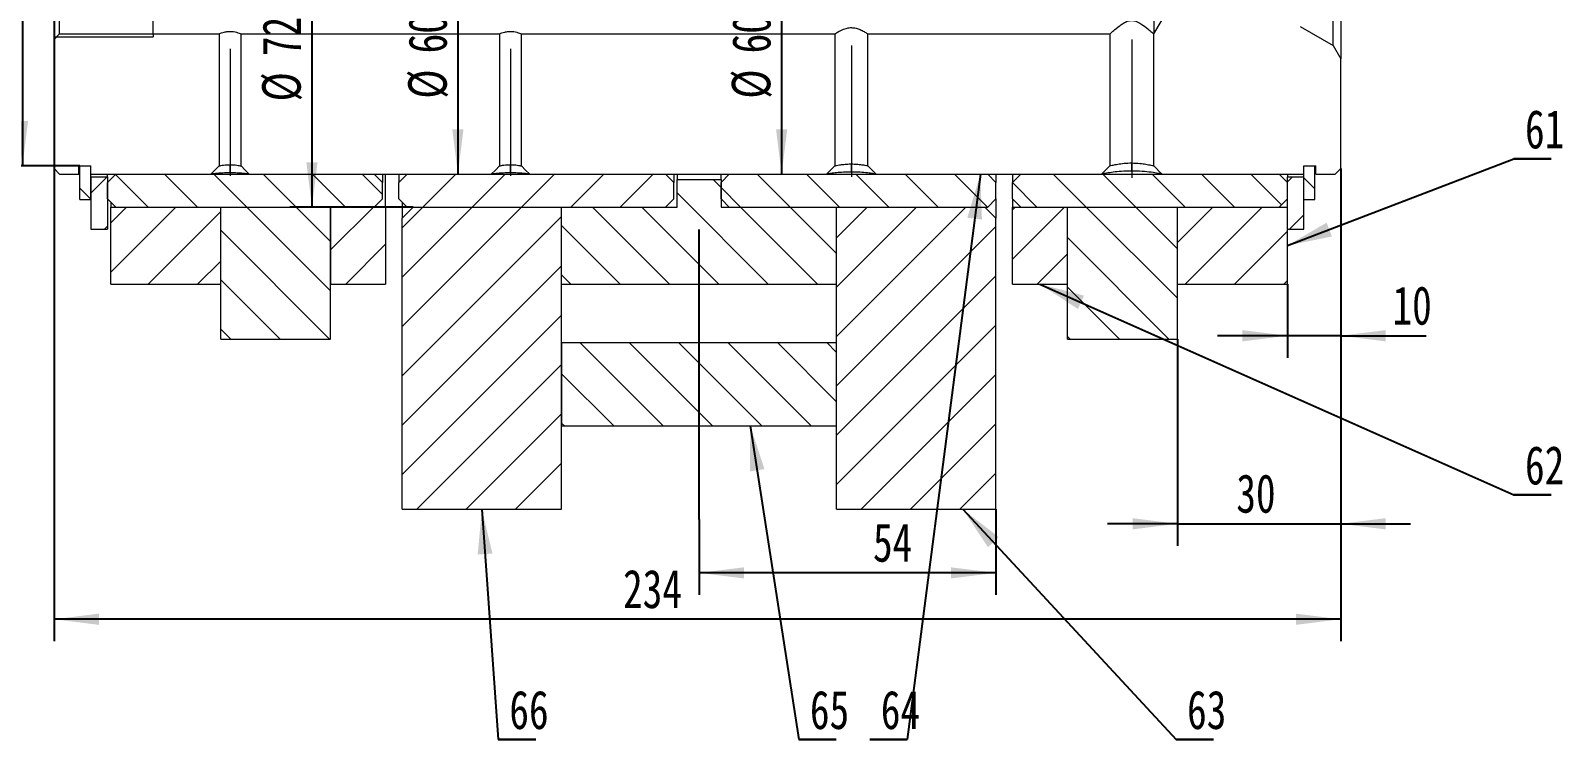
# Model space of a CAD drawing. Header units: millimetres. Extents: x 0 to 1189, y 0 to 841.
# Drawn here: x 865.9 to 1005.2, y 341.3 to 405.7 of the extents above; entities that cross this region are included whole.
import ezdxf

# ---------------------------------------------------------------- set-up
doc = ezdxf.new("R2010")
doc.units = ezdxf.units.MM
doc.linetypes.add('CENTERX2', pattern=[20.32, 12.7, -2.54, 2.54, -2.54])
doc.layers.add('10', color=7, linetype='Continuous')
doc.styles.add('SLDTEXTSTYLE0', font='hyswlongfangsong.ttf')
doc.styles.get("Standard").update_dxf_attribs({"font": 'hyswlongfangsong.ttf'})
doc.dimstyles.new('SLDDIMSTYLE0', dxfattribs={"dimtxt": 3.5, "dimasz": 4.08, "dimexe": 0, "dimexo": 0.0625, "dimgap": 0.875, "dimtad": 2, "dimlfac": 2, "dimrnd": 1e-09, "dimzin": 12, "dimdsep": 46, "dimtxsty": 'SLDTEXTSTYLE0', "dimsah": 1, "dimcen": 0.09, "dimadec": 0, "dimazin": 3, "dimtfac": 1, "dimtofl": 0, "dimtmove": 0, "dimatfit": 3, "dimfxl": 1, "dimfrac": 2, "dimtolj": 1, "dimtzin": 12, "dimarcsym": 0})
doc.dimstyles.new('SLDDIMSTYLE2', dxfattribs={"dimtxt": 3.5, "dimasz": 4.08, "dimexe": 0, "dimexo": 0.0625, "dimgap": 0.875, "dimtad": 2, "dimlfac": 2, "dimrnd": 1e-09, "dimzin": 12, "dimdsep": 46, "dimtxsty": 'SLDTEXTSTYLE0', "dimsah": 1, "dimcen": 0.09, "dimadec": 0, "dimazin": 3, "dimtfac": 1, "dimtmove": 0, "dimatfit": 0, "dimfxl": 1, "dimfrac": 2, "dimtolj": 1, "dimtzin": 12, "dimarcsym": 0})
doc.dimstyles.new('SLDDIMSTYLE3', dxfattribs={"dimtxt": 0.18, "dimasz": 4.08, "dimexe": 0, "dimexo": 0.0625, "dimgap": 0, "dimtad": 0, "dimtih": 1, "dimtoh": 1, "dimdec": 0, "dimrnd": 1e-09, "dimzin": 0, "dimdsep": 46, "dimtxsty": 'Standard', "dimsah": 1, "dimcen": 0.09, "dimadec": 0, "dimazin": 0, "dimtfac": 4.08, "dimtdec": 0, "dimtofl": 0, "dimtmove": 0, "dimatfit": 3, "dimfxl": 1, "dimfrac": 2, "dimtolj": 1, "dimtzin": 0, "dimarcsym": 0})
doc.dimstyles.new('SLDDIMSTYLE6', dxfattribs={"dimtxt": 3.5, "dimasz": 4.08, "dimexe": 0, "dimexo": 0.0625, "dimgap": 0.875, "dimtad": 2, "dimlfac": 2, "dimrnd": 1e-09, "dimzin": 12, "dimdsep": 46, "dimtxsty": 'SLDTEXTSTYLE0', "dimsah": 1, "dimcen": 0.09, "dimadec": 0, "dimazin": 3, "dimtfac": 1, "dimtmove": 0, "dimatfit": 0, "dimfxl": 1, "dimfrac": 2, "dimtolj": 1, "dimarcsym": 0})
doc.dimstyles.new('SLDDIMSTYLE8', dxfattribs={"dimtxt": 3.5, "dimasz": 4.08, "dimexe": 0, "dimexo": 0.0625, "dimgap": 0.875, "dimtad": 2, "dimlfac": 2, "dimrnd": 1e-09, "dimzin": 12, "dimdsep": 46, "dimtxsty": 'SLDTEXTSTYLE0', "dimsah": 1, "dimcen": 0.09, "dimadec": 0, "dimazin": 3, "dimtfac": 1, "dimtofl": 0, "dimtmove": 0, "dimatfit": 3, "dimfxl": 1, "dimfrac": 2, "dimtolj": 1, "dimarcsym": 0})

# ---------------------------------------------------------------- blocks, each defined once
blk = doc.blocks.new('_D_43')
at = {"layer": '10'}
for p, q in [((953.66, 362.18), (953.66, 354.4)), ((926.66, 361.24), (926.66, 354.4)), ((953.66, 356.4), (926.66, 356.4))]:
    blk.add_line(p, q, dxfattribs=at)
for points in [[(926.66, 356.4), (930.74, 355.89), (930.74, 356.9)], [(953.66, 356.4), (949.58, 356.9), (949.58, 355.89)]]:
    blk.add_solid(points, dxfattribs=at)
at = {"layer": '10', "insert": (942.48, 360.91), "char_height": 3.5, "attachment_point": 1, "style": 'SLDTEXTSTYLE0'}
blk.add_mtext('54', dxfattribs=at)
blk = doc.blocks.new('_D_44')
at = {"layer": '10'}
for p, q in [((985.01, 393.16), (985.01, 375.96)), ((980.16, 382.66), (980.16, 375.96)), ((980.16, 377.96), (973.81, 377.96)), ((985.01, 377.96), (980.16, 377.96)), ((985.01, 377.96), (992.79, 377.96))]:
    blk.add_line(p, q, dxfattribs=at)
for points in [[(980.16, 377.96), (976.08, 378.47), (976.08, 377.45)], [(985.01, 377.96), (989.09, 377.45), (989.09, 378.47)]]:
    blk.add_solid(points, dxfattribs=at)
at = {"layer": '10', "insert": (989.72, 382.47), "char_height": 3.5, "attachment_point": 1, "style": 'SLDTEXTSTYLE0'}
blk.add_mtext('10', dxfattribs=at)
blk = doc.blocks.new('_D_45')
at = {"layer": '10'}
for p, q in [((985.01, 393.16), (985.01, 358.86)), ((970.16, 377.66), (970.16, 358.86)), ((970.16, 360.86), (963.81, 360.86)), ((970.16, 360.86), (985.01, 360.86)), ((985.01, 360.86), (991.36, 360.86))]:
    blk.add_line(p, q, dxfattribs=at)
for points in [[(970.16, 360.86), (966.08, 361.37), (966.08, 360.35)], [(985.01, 360.86), (989.09, 360.35), (989.09, 361.37)]]:
    blk.add_solid(points, dxfattribs=at)
at = {"layer": '10', "insert": (975.52, 365.37), "char_height": 3.5, "attachment_point": 1, "style": 'SLDTEXTSTYLE0'}
blk.add_mtext('30', dxfattribs=at)
blk = doc.blocks.new('_D_46')
at = {"layer": '10'}
for p, q in [((868.01, 410.41), (868.01, 350.18)), ((985.01, 393.16), (985.01, 350.18)), ((985.01, 352.18), (868.01, 352.18))]:
    blk.add_line(p, q, dxfattribs=at)
for points in [[(868.01, 352.18), (872.09, 351.67), (872.09, 352.69)], [(985.01, 352.18), (980.93, 352.69), (980.93, 351.67)]]:
    blk.add_solid(points, dxfattribs=at)
at = {"layer": '10', "insert": (919.75, 356.69), "char_height": 3.5, "attachment_point": 1, "style": 'SLDTEXTSTYLE0'}
blk.add_mtext('234', dxfattribs=at)
blk = doc.blocks.new('_D_47')
at = {"layer": '10'}
for p, q in [((923.61, 422.66), (936.17, 422.66)), ((934.17, 422.66), (934.17, 392.66))]:
    blk.add_line(p, q, dxfattribs=at)
for points in [[(934.17, 422.66), (933.66, 418.58), (934.68, 418.58)], [(934.17, 392.66), (934.68, 396.74), (933.66, 396.74)]]:
    blk.add_solid(points, dxfattribs=at)
at = {"layer": '10', "char_height": 3.5, "attachment_point": 1, "rotation": 90, "style": 'SLDTEXTSTYLE0'}
for s, insert in [(' H6/h7', (929.66, 406.7)), ('60', (929.66, 403.64)), ('%%c', (929.64, 399.52))]:
    blk.add_mtext(s, dxfattribs=dict(at, insert=insert))
blk = doc.blocks.new('_D_48')
at = {"layer": '10'}
for p, q in [((897.11, 422.66), (906.73, 422.66)), ((904.73, 422.66), (904.73, 392.66))]:
    blk.add_line(p, q, dxfattribs=at)
for points in [[(904.73, 422.66), (904.22, 418.58), (905.24, 418.58)], [(904.73, 392.66), (905.24, 396.74), (904.22, 396.74)]]:
    blk.add_solid(points, dxfattribs=at)
at = {"layer": '10', "char_height": 3.5, "attachment_point": 1, "rotation": 90, "style": 'SLDTEXTSTYLE0'}
for s, insert in [(' H7/h8', (900.22, 406.7)), ('60', (900.22, 403.64)), ('%%c', (900.21, 399.52))]:
    blk.add_mtext(s, dxfattribs=dict(at, insert=insert))
blk = doc.blocks.new('_D_49')
at = {"layer": '10'}
for p, q in [((870.26, 421.91), (863.13, 421.91)), ((865.13, 421.91), (865.13, 393.41)), ((870.36, 393.41), (863.13, 393.41))]:
    blk.add_line(p, q, dxfattribs=at)
for points in [[(865.13, 421.91), (864.63, 417.83), (865.64, 417.83)], [(865.13, 393.41), (865.64, 397.49), (864.63, 397.49)]]:
    blk.add_solid(points, dxfattribs=at)
at = {"layer": '10', "char_height": 3.5, "attachment_point": 1, "rotation": 90, "style": 'SLDTEXTSTYLE0'}
for s, insert in [(' H8/k10', (860.62, 403.76)), ('57', (860.62, 400.69))]:
    blk.add_mtext(s, dxfattribs=dict(at, insert=insert))
blk = doc.blocks.new('_D_50')
at = {"layer": '10'}
for p, q in [((900.66, 425.66), (889.46, 425.66)), ((891.46, 425.66), (891.46, 389.66)), ((900.66, 389.66), (889.46, 389.66))]:
    blk.add_line(p, q, dxfattribs=at)
for points in [[(891.46, 425.66), (890.95, 421.58), (891.97, 421.58)], [(891.46, 389.66), (891.97, 393.74), (890.95, 393.74)]]:
    blk.add_solid(points, dxfattribs=at)
at = {"layer": '10', "char_height": 3.5, "attachment_point": 1, "rotation": 90, "style": 'SLDTEXTSTYLE0'}
for s, insert in [(' H7/m6', (886.95, 406.46)), ('72', (886.95, 403.39)), ('%%c', (886.93, 399.27))]:
    blk.add_mtext(s, dxfattribs=dict(at, insert=insert))
blk = doc.blocks.new('SW_NOTE_65')
at = {"layer": '10', "color": 0}
for p, q in [((0, 0), (3.4, 0)), ((3.4, 0), (0, 0)), ((0, 0), (3.4, 0)), ((3.4, 0), (0, 0)), ((0, 0), (3.4, 0)), ((3.4, 0), (0, 0))]:
    blk.add_line(p, q, dxfattribs=at)
at = {"layer": '10', "color": 0, "insert": (2.79, 4.44), "char_height": 3.5, "attachment_point": 2, "style": 'SLDTEXTSTYLE0'}
blk.add_mtext('61', dxfattribs=at)
blk = doc.blocks.new('SW_NOTE_66')
at = {"layer": '10', "color": 0}
for p, q in [((0, 0), (3.4, 0)), ((3.4, 0), (0, 0)), ((0, 0), (3.4, 0)), ((3.4, 0), (0, 0)), ((0, 0), (3.4, 0)), ((3.4, 0), (0, 0))]:
    blk.add_line(p, q, dxfattribs=at)
at = {"layer": '10', "color": 0, "insert": (2.79, 4.44), "char_height": 3.5, "attachment_point": 2, "style": 'SLDTEXTSTYLE0'}
blk.add_mtext('62', dxfattribs=at)
blk = doc.blocks.new('SW_NOTE_67')
at = {"layer": '10', "color": 0}
for p, q in [((0, 0), (3.4, 0)), ((3.4, 0), (0, 0)), ((0, 0), (3.4, 0)), ((3.4, 0), (0, 0)), ((0, 0), (3.4, 0)), ((3.4, 0), (0, 0))]:
    blk.add_line(p, q, dxfattribs=at)
at = {"layer": '10', "color": 0, "insert": (2.79, 4.44), "char_height": 3.5, "attachment_point": 2, "style": 'SLDTEXTSTYLE0'}
blk.add_mtext('63', dxfattribs=at)
blk = doc.blocks.new('SW_NOTE_68')
at = {"layer": '10', "color": 0}
for p, q in [((0, 0), (3.4, 0)), ((3.4, 0), (0, 0)), ((0, 0), (3.4, 0)), ((3.4, 0), (0, 0)), ((0, 0), (3.4, 0)), ((3.4, 0), (0, 0))]:
    blk.add_line(p, q, dxfattribs=at)
at = {"layer": '10', "color": 0, "insert": (2.79, 4.44), "char_height": 3.5, "attachment_point": 2, "style": 'SLDTEXTSTYLE0'}
blk.add_mtext('65', dxfattribs=at)
blk = doc.blocks.new('SW_NOTE_69')
at = {"layer": '10', "color": 0}
for p, q in [((0, 0), (3.4, 0)), ((3.4, 0), (0, 0)), ((0, 0), (3.4, 0)), ((3.4, 0), (0, 0)), ((0, 0), (3.4, 0)), ((3.4, 0), (0, 0))]:
    blk.add_line(p, q, dxfattribs=at)
at = {"layer": '10', "color": 0, "insert": (2.79, 4.44), "char_height": 3.5, "attachment_point": 2, "style": 'SLDTEXTSTYLE0'}
blk.add_mtext('66', dxfattribs=at)
blk = doc.blocks.new('SW_NOTE_72')
at = {"layer": '10', "color": 0}
for p, q in [((-3.4, 0), (0, 0)), ((0, 0), (-3.4, 0)), ((-3.4, 0), (0, 0)), ((0, 0), (-3.4, 0)), ((-3.4, 0), (0, 0)), ((0, 0), (-3.4, 0))]:
    blk.add_line(p, q, dxfattribs=at)
at = {"layer": '10', "color": 0, "insert": (-0.61, 4.44), "char_height": 3.5, "attachment_point": 2, "style": 'SLDTEXTSTYLE0'}
blk.add_mtext('64', dxfattribs=at)

msp = doc.modelspace()

# ---------------------------------------------------------------- hatches: boundary and pattern name
at = {"linetype": 'Continuous', "lineweight": 0}
h = msp.add_hatch(dxfattribs=at)
h.set_pattern_fill('ANSI31', angle=90, style=0)
h.paths.add_polyline_path([(870.3605, 393.4071), (870.3605, 390.3471), (871.3605, 390.3471), (871.3605, 393.4071)], flags=0)
h = msp.add_hatch(dxfattribs=at)
h.set_pattern_fill('ANSI31', angle=90, style=0)
h.paths.add_polyline_path([(981.6605, 393.4071), (981.6605, 390.3471), (982.6605, 390.3471), (982.6605, 393.4071)], flags=0)
h = msp.add_hatch(dxfattribs=at)
h.set_pattern_fill('ANSI31', style=0)
h.paths.add_polyline_path([(872.8605, 392.4071), (871.3605, 392.4071), (871.3605, 387.6571), (872.8605, 387.6571)], flags=0)
h = msp.add_hatch(dxfattribs=at)
h.set_pattern_fill('ANSI31', angle=90, style=0)
h.paths.add_polyline_path([(897.1105, 392.6571), (873.6105, 392.6571), (872.8605, 391.9071), (872.8605, 390.4071), (873.6105, 389.6571), (897.1105, 389.6571), (897.8605, 390.4071), (897.8605, 391.9071)], flags=0)
h = msp.add_hatch(dxfattribs=at)
h.set_pattern_fill('ANSI31', style=0)
h.paths.add_polyline_path([(923.6105, 392.6571), (900.1105, 392.6571), (899.3605, 391.9071), (899.3605, 390.4071), (900.1105, 389.6571), (923.6105, 389.6571), (924.3605, 390.4071), (924.3605, 391.9071)], flags=0)
h = msp.add_hatch(dxfattribs=at)
h.set_pattern_fill('ANSI31', angle=90, style=0)
h.paths.add_polyline_path([(928.6605, 392.1571), (924.6605, 392.1571), (924.6605, 389.6571), (914.1605, 389.6571), (914.1605, 382.6571), (939.1605, 382.6571), (939.1605, 389.6571), (928.6605, 389.6571)], flags=0)
h = msp.add_hatch(dxfattribs=at)
h.set_pattern_fill('ANSI31', angle=90, style=0)
h.paths.add_polyline_path([(952.9105, 392.6571), (929.4105, 392.6571), (928.6605, 391.9071), (928.6605, 390.4071), (929.4105, 389.6571), (952.9105, 389.6571), (953.6605, 390.4071), (953.6605, 391.9071)], flags=0)
h = msp.add_hatch(dxfattribs=at)
h.set_pattern_fill('ANSI31', angle=90, style=0)
h.paths.add_polyline_path([(979.4105, 392.6571), (955.9105, 392.6571), (955.1605, 391.9071), (955.1605, 390.4071), (955.9105, 389.6571), (979.4105, 389.6571), (980.1605, 390.4071), (980.1605, 391.9071)], flags=0)
h = msp.add_hatch(dxfattribs=at)
h.set_pattern_fill('ANSI31', style=0)
h.paths.add_polyline_path([(980.1605, 387.6571), (981.6605, 387.6571), (981.6605, 392.4071), (980.1605, 392.4071)], flags=0)
h = msp.add_hatch(dxfattribs=at)
h.set_pattern_fill('ANSI31', style=0)
h.paths.add_polyline_path([(873.1605, 382.6571), (883.1605, 382.6571), (883.1605, 389.6571), (873.1605, 389.6571)], flags=0)
h = msp.add_hatch(dxfattribs=at)
h.set_pattern_fill('ANSI31', angle=90, style=0)
h.paths.add_polyline_path([(883.1605, 389.6571), (883.1605, 377.6571), (893.1605, 377.6571), (893.1605, 389.6571)], flags=0)
h = msp.add_hatch(dxfattribs=at)
h.set_pattern_fill('ANSI31', style=0)
h.paths.add_polyline_path([(898.1605, 389.6571), (893.1605, 389.6571), (893.1605, 382.6571), (898.1605, 382.6571)], flags=0)
h = msp.add_hatch(dxfattribs=at)
h.set_pattern_fill('ANSI31', style=0)
h.paths.add_polyline_path([(899.6605, 362.1813), (914.1605, 362.1813), (914.1605, 389.6571), (900.6605, 389.6571), (899.6605, 388.6571)], flags=0)
h = msp.add_hatch(dxfattribs=at)
h.set_pattern_fill('ANSI31', style=0)
h.paths.add_polyline_path([(939.1605, 389.6571), (939.1605, 362.1813), (953.6605, 362.1813), (953.6605, 388.6571), (952.6605, 389.6571)], flags=0)
h = msp.add_hatch(dxfattribs=at)
h.set_pattern_fill('ANSI31', style=0)
h.paths.add_polyline_path([(955.1605, 382.6571), (960.1605, 382.6571), (960.1605, 389.6571), (955.1605, 389.6571)], flags=0)
h = msp.add_hatch(dxfattribs=at)
h.set_pattern_fill('ANSI31', angle=90, style=0)
h.paths.add_polyline_path([(960.1605, 389.6571), (960.1605, 377.6571), (970.1605, 377.6571), (970.1605, 389.6571)], flags=0)
h = msp.add_hatch(dxfattribs=at)
h.set_pattern_fill('ANSI31', style=0)
h.paths.add_polyline_path([(970.1605, 382.6571), (980.1605, 382.6571), (980.1605, 389.6571), (970.1605, 389.6571)], flags=0)
h = msp.add_hatch(dxfattribs=at)
h.set_pattern_fill('ANSI31', angle=90, style=0)
h.paths.add_polyline_path([(914.1605, 377.3399), (914.1605, 369.7606), (939.1605, 369.7606), (939.1605, 377.3399)], flags=0)

# ---------------------------------------------------------------- linework, layer by layer
at = {"color": 7, "linetype": 'Continuous', "lineweight": 15}
for p, q in [((984.3176, 404.3571), (984.3176, 410.9571)), ((985.0105, 412.1571), (985.0105, 403.1571)), ((868.0105, 405.1571), (868.0105, 410.1571)), ((868.5105, 405.4071), (868.5105, 409.9071)), ((968.0105, 409.9071), (968.0105, 405.4071)), ((968.0105, 405.4071), (969.3624, 407.6571)), ((868.0105, 404.907), (868.5105, 405.4071)), ((868.5105, 405.4071), (883.0105, 405.4071)), ((877.0105, 405.4071), (877.0105, 405.1571)), ((883.0105, 405.4071), (883.0105, 393.4071)), ((885.0105, 405.4071), (908.5105, 405.4071)), ((885.0105, 393.4071), (885.0105, 405.4071)), ((908.5105, 405.4071), (908.5105, 393.4071)), ((910.5105, 405.4071), (939.0105, 405.4071)), ((910.5105, 393.4071), (910.5105, 405.4071)), ((939.0105, 405.4071), (939.0105, 393.4071)), ((942.0105, 405.4071), (964.0105, 405.4071)), ((942.0105, 393.4071), (942.0105, 405.4071)), ((964.0105, 405.4071), (964.0105, 393.4071)), ((968.0105, 393.4071), (968.0105, 405.4071)), ((981.3298, 406.0821), (984.3176, 404.3571)), ((868.0105, 405.1571), (877.0105, 405.1571)), ((868.0105, 404.907), (868.0105, 405.1571)), ((868.0105, 393.1572), (868.0105, 404.907)), ((984.3176, 404.3571), (985.0105, 403.1571)), ((985.0105, 393.1572), (985.0105, 403.1571)), ((868.0105, 393.1572), (868.5105, 392.6571)), ((870.2605, 393.4071), (871.3605, 393.4071)), ((870.2605, 392.6571), (870.2605, 393.4071)), ((870.3605, 393.4071), (871.3605, 393.4071)), ((870.3605, 390.3471), (870.3605, 393.4071)), ((871.3605, 390.3471), (871.3605, 393.4071)), ((871.3605, 392.6571), (871.3605, 393.4071)), ((884.0105, 392.7705), (884.0105, 393.5149)), ((909.5105, 392.7705), (909.5105, 393.5149)), ((940.5105, 392.8452), (940.5105, 393.5858)), ((966.0105, 392.9381), (966.0105, 393.6743)), ((981.6605, 393.4071), (982.6605, 393.4071)), ((981.6605, 390.3471), (981.6605, 393.4071)), ((981.6605, 393.4071), (982.7605, 393.4071)), ((981.6605, 392.6571), (981.6605, 393.4071)), ((982.6605, 390.3471), (982.6605, 393.4071)), ((982.7605, 392.6571), (982.7605, 393.4071)), ((984.5104, 392.6571), (985.0105, 393.1572)), ((868.5105, 392.6571), (870.2605, 392.6571)), ((871.3605, 392.6571), (882.2605, 392.6571)), ((871.3605, 392.4071), (872.8605, 392.4071)), ((871.3605, 392.4071), (871.3605, 387.6571)), ((872.8605, 392.4071), (872.8605, 392.6571)), ((872.8605, 391.9071), (873.6105, 392.6571)), ((872.8605, 392.4071), (872.8605, 387.6571)), ((872.8605, 390.4071), (872.8605, 391.9071)), ((873.6105, 392.6571), (897.1105, 392.6571)), ((885.7605, 392.6571), (907.7605, 392.6571)), ((897.1105, 392.6571), (897.8605, 391.9071)), ((897.8605, 392.6571), (897.8605, 391.9071)), ((897.8605, 390.4071), (897.8605, 391.9071)), ((898.1605, 389.6571), (898.1605, 392.6571)), ((899.3605, 391.9071), (900.1105, 392.6571)), ((899.3605, 392.6571), (899.3605, 391.9071)), ((899.3605, 390.4071), (899.3605, 391.9071)), ((900.1105, 392.6571), (923.6105, 392.6571)), ((911.2605, 392.6571), (938.2605, 392.6571)), ((923.6105, 392.6571), (924.3605, 391.9071)), ((924.3605, 392.6571), (924.3605, 391.9071)), ((924.3605, 390.4071), (924.3605, 391.9071)), ((924.6605, 392.6571), (924.6605, 392.1571)), ((924.6605, 389.6571), (924.6605, 392.1571)), ((924.6605, 392.1571), (928.6605, 392.1571)), ((928.6605, 391.9071), (929.4105, 392.6571)), ((928.6605, 392.1571), (928.6605, 392.6571)), ((928.6605, 392.1571), (928.6605, 389.6571)), ((928.6605, 390.4071), (928.6605, 391.9071)), ((929.4105, 392.6571), (952.9105, 392.6571)), ((942.7604, 392.6571), (963.2605, 392.6571)), ((952.9105, 392.6571), (953.6605, 391.9071)), ((953.6605, 392.6571), (953.6605, 391.9071)), ((953.6605, 390.4071), (953.6605, 391.9071)), ((955.1605, 391.9071), (955.9105, 392.6571)), ((955.1605, 392.6571), (955.1605, 391.9071)), ((955.1605, 390.4071), (955.1605, 391.9071)), ((955.9105, 392.6571), (979.4105, 392.6571)), ((968.7605, 392.6571), (981.6605, 392.6571)), ((979.4105, 392.6571), (980.1605, 391.9071)), ((980.1605, 392.6571), (980.1605, 392.4071)), ((980.1605, 387.6571), (980.1605, 392.4071)), ((980.1605, 392.4071), (981.6605, 392.4071)), ((980.1605, 390.4071), (980.1605, 391.9071)), ((981.6605, 387.6571), (981.6605, 392.4071)), ((982.7605, 392.6571), (984.5104, 392.6571)), ((870.3605, 390.3471), (871.3605, 390.3471)), ((872.8605, 390.4071), (873.6105, 389.6571)), ((873.1605, 390.1071), (873.1605, 389.6571)), ((897.1105, 389.6571), (897.8605, 390.4071)), ((899.3605, 390.4071), (900.1105, 389.6571)), ((899.6605, 390.1071), (899.6605, 388.6571)), ((923.6105, 389.6571), (924.3605, 390.4071)), ((928.6605, 390.4071), (929.4105, 389.6571)), ((952.9105, 389.6571), (953.6605, 390.4071)), ((953.6605, 390.4071), (953.6605, 388.6571)), ((955.1605, 390.4071), (955.1605, 389.6571)), ((955.1605, 390.4071), (955.9105, 389.6571)), ((979.4105, 389.6571), (980.1605, 390.4071)), ((981.6605, 390.3471), (982.6605, 390.3471)), ((873.1605, 389.6571), (883.1605, 389.6571)), ((873.1605, 382.6571), (873.1605, 389.6571)), ((873.6105, 389.6571), (897.1105, 389.6571)), ((883.1605, 382.6571), (883.1605, 389.6571)), ((883.1605, 389.6571), (893.1605, 389.6571)), ((883.1605, 377.6571), (883.1605, 389.6571)), ((893.1605, 389.6571), (898.1605, 389.6571)), ((893.1605, 389.6571), (893.1605, 382.6571)), ((893.1605, 377.6571), (893.1605, 389.6571)), ((898.1605, 389.6571), (898.1605, 382.6571)), ((899.6605, 388.6571), (900.6605, 389.6571)), ((899.6605, 362.1813), (899.6605, 388.6571)), ((900.1105, 389.6571), (923.6105, 389.6571)), ((900.6605, 389.6571), (914.1605, 389.6571)), ((914.1605, 389.6571), (924.6605, 389.6571)), ((914.1605, 382.6571), (914.1605, 389.6571)), ((914.1605, 362.1813), (914.1605, 389.6571)), ((928.6605, 389.6571), (939.1605, 389.6571)), ((929.4105, 389.6571), (952.9105, 389.6571)), ((939.1605, 389.6571), (952.6605, 389.6571)), ((939.1605, 362.1813), (939.1605, 389.6571)), ((939.1605, 382.6571), (939.1605, 389.6571)), ((952.6605, 389.6571), (953.6605, 388.6571)), ((953.6605, 362.1813), (953.6605, 388.6571)), ((955.1605, 389.6571), (960.1605, 389.6571)), ((955.1605, 382.6571), (955.1605, 389.6571)), ((955.9105, 389.6571), (979.4105, 389.6571)), ((960.1605, 382.6571), (960.1605, 389.6571)), ((960.1605, 389.6571), (970.1605, 389.6571)), ((960.1605, 377.6571), (960.1605, 389.6571)), ((970.1605, 389.6571), (980.1605, 389.6571)), ((970.1605, 382.6571), (970.1605, 389.6571)), ((970.1605, 377.6571), (970.1605, 389.6571)), ((980.1605, 382.6571), (980.1605, 389.6571)), ((871.3605, 387.6571), (872.8605, 387.6571)), ((980.1605, 387.6571), (981.6605, 387.6571)), ((873.1605, 382.6571), (883.1605, 382.6571)), ((893.1605, 382.6571), (898.1605, 382.6571)), ((914.1605, 382.6571), (939.1605, 382.6571)), ((955.1605, 382.6571), (960.1605, 382.6571)), ((970.1605, 382.6571), (980.1605, 382.6571)), ((883.1605, 377.6571), (893.1605, 377.6571)), ((960.1605, 377.6571), (970.1605, 377.6571)), ((914.1605, 377.3399), (939.1605, 377.3399)), ((914.1605, 377.3399), (914.1605, 369.7606)), ((939.1605, 369.7606), (939.1605, 377.3399)), ((914.1605, 369.7606), (939.1605, 369.7606)), ((899.6605, 362.1813), (914.1605, 362.1813)), ((939.1605, 362.1813), (953.6605, 362.1813))]:
    msp.add_line(p, q, dxfattribs=at)
at = {"color": 7, "linetype": 'Continuous', "lineweight": 15, "flags": 128}
for points in [[(883.0105, 393.4071), (882.6356, 393.0323), (882.2605, 392.6571)], [(885.7605, 392.6571), (885.3853, 393.0323), (885.0105, 393.4071)], [(908.5105, 393.4071), (908.1356, 393.0323), (907.7605, 392.6571)], [(911.2605, 392.6571), (910.8853, 393.0323), (910.5105, 393.4071)], [(939.0105, 393.4071), (938.7595, 393.1562), (938.5075, 392.9042), (938.2605, 392.6571)], [(942.7604, 392.6571), (942.5095, 392.9081), (942.2575, 393.1601), (942.0105, 393.4071)], [(964.0105, 393.4071), (963.7567, 393.1534), (963.5059, 392.9026), (963.2605, 392.6571)], [(968.7605, 392.6571), (968.5069, 392.9107), (968.256, 393.1616), (968.0105, 393.4071)]]:
    msp.add_lwpolyline(points, dxfattribs=at)
at = {"color": 7, "linetype": 'Continuous', "lineweight": 15}
for points, knots in [([(877.0105, 405.4071), (877.0105, 405.441), (877.0105, 405.5086), (877.0105, 406.0289), (877.0105, 406.7727), (877.0105, 407.3623), (877.0105, 407.6571)], [0, 0, 0, 0, 0.24999617, 0.50001015, 0.75000054, 1, 1, 1, 1]), ([(883.0105, 405.4071), (883.011, 405.4073), (883.0138, 405.4086), (883.0682, 405.4329), (883.2311, 405.4988), (883.4812, 405.5797), (883.7598, 405.6323), (884.0496, 405.6469), (884.3284, 405.6241), (884.6146, 405.5578), (884.8455, 405.4779), (884.9875, 405.4175), (885.0036, 405.4102), (885.0105, 405.4071)], [0, 0, 0, 0, 0.022228105, 0.119851365, 0.219029136, 0.326017404, 0.437345766, 0.500095783, 0.60001564, 0.699680259, 0.805772813, 0.917136121, 1, 1, 1, 1]), ([(908.5105, 405.4071), (908.511, 405.4073), (908.5138, 405.4086), (908.5682, 405.4329), (908.7311, 405.4988), (908.9812, 405.5797), (909.2598, 405.6323), (909.5496, 405.6469), (909.8284, 405.6241), (910.1146, 405.5578), (910.3455, 405.4779), (910.4875, 405.4175), (910.5036, 405.4102), (910.5105, 405.4071)], [0, 0, 0, 0, 0.02222811, 0.119851439, 0.219029276, 0.326017475, 0.437345614, 0.50009562, 0.600015316, 0.699680372, 0.805772979, 0.917136086, 1, 1, 1, 1]), ([(939.0105, 405.4071), (939.0105, 405.4072), (939.0115, 405.4078), (939.0616, 405.4415), (939.2526, 405.5636), (939.567, 405.7419), (939.9718, 405.914), (940.318, 405.9758), (940.6272, 405.9839), (940.9486, 405.9395), (941.3479, 405.7923), (941.7007, 405.6065), (941.9609, 405.4406), (941.9949, 405.4176), (942.0105, 405.4071)], [0, 0, 0, 0, 0.00583529, 0.094657286, 0.183207495, 0.283492634, 0.399192159, 0.482342563, 0.500208113, 0.590226801, 0.679629834, 0.7830041, 0.90107391, 1, 1, 1, 1]), ([(964.0105, 405.4071), (964.0128, 405.4092), (964.0208, 405.4163), (964.1231, 405.5072), (964.3959, 405.744), (964.7673, 406.0516), (965.1792, 406.3407), (965.517, 406.5302), (965.8103, 406.6171), (966.0949, 406.6336), (966.44, 406.5666), (966.9558, 406.2805), (967.4526, 405.89), (967.8231, 405.5731), (967.9891, 405.4261), (968.0046, 405.4124), (968.0105, 405.4071)], [0, 0, 0, 0, 0.03182459, 0.10621425, 0.18523166, 0.30569533, 0.36660975, 0.4293572, 0.48306128, 0.50029483, 0.55471794, 0.63481116, 0.76730271, 0.86824391, 0.9496944, 1, 1, 1, 1]), ([(883.0105, 393.4071), (883.0116, 393.4074), (883.0163, 393.4084), (883.0881, 393.4238), (883.2778, 393.4587), (883.5517, 393.4962), (883.813, 393.5124), (883.9682, 393.5143), (884.0105, 393.5148)], [0, 0, 0, 0, 0.06707843, 0.27666653, 0.48774405, 0.70318867, 0.91924941, 1, 1, 1, 1]), ([(884.0105, 393.5149), (884.1214, 393.5125), (884.3433, 393.5078), (884.6401, 393.4743), (884.8675, 393.4369), (884.9922, 393.4111), (885.0052, 393.4083), (885.0105, 393.4071)], [0, 0, 0, 0, 0.21132618, 0.42251951, 0.63692437, 0.85332053, 1, 1, 1, 1]), ([(908.5105, 393.4071), (908.5116, 393.4074), (908.5163, 393.4084), (908.5881, 393.4238), (908.7778, 393.4587), (909.0517, 393.4962), (909.313, 393.5124), (909.4682, 393.5143), (909.5105, 393.5148)], [0, 0, 0, 0, 0.06707841, 0.27666624, 0.48774388, 0.70318819, 0.91924898, 1, 1, 1, 1]), ([(909.5105, 393.5149), (909.6214, 393.5125), (909.8433, 393.5078), (910.1401, 393.4743), (910.3675, 393.4369), (910.4922, 393.4111), (910.5052, 393.4083), (910.5105, 393.4071)], [0, 0, 0, 0, 0.21132673, 0.42251982, 0.63692436, 0.85332052, 1, 1, 1, 1]), ([(940.5105, 392.8453), (940.2643, 392.8412), (939.7807, 392.8332), (939.1326, 392.778), (938.6253, 392.7153), (938.3133, 392.666), (938.2769, 392.6599), (938.2605, 392.6571)], [0, 0, 0, 0, 0.20311966, 0.39903209, 0.60522263, 0.82140029, 1, 1, 1, 1]), ([(939.0105, 393.4071), (939.0121, 393.4075), (939.0189, 393.4091), (939.1244, 393.4341), (939.406, 393.4919), (939.8143, 393.5521), (940.2083, 393.5832), (940.4442, 393.5852), (940.5105, 393.5858)], [0, 0, 0, 0, 0.06520484, 0.27374729, 0.48409264, 0.6995257, 0.91563453, 1, 1, 1, 1]), ([(940.5105, 393.5854), (940.6763, 393.5817), (941.0078, 393.5744), (941.4519, 393.5188), (941.7935, 393.457), (941.9825, 393.4138), (942.0024, 393.409), (942.0105, 393.4071)], [0, 0, 0, 0, 0.21037429, 0.42059833, 0.63498791, 0.85173601, 1, 1, 1, 1]), ([(942.7604, 392.6571), (942.7593, 392.6573), (942.7523, 392.6585), (942.6058, 392.6831), (942.158, 392.748), (941.5114, 392.8139), (940.9224, 392.8431), (940.5889, 392.8448), (940.5105, 392.8452)], [0, 0, 0, 0, 0.04642189, 0.2744121, 0.50149444, 0.72346327, 0.93497614, 1, 1, 1, 1]), ([(966.0105, 392.9388), (965.7629, 392.9348), (965.2293, 392.9263), (964.4667, 392.8554), (963.8133, 392.7627), (963.3517, 392.6761), (963.2912, 392.6635), (963.2605, 392.6571)], [0, 0, 0, 0, 0.16718827, 0.36032961, 0.56442275, 0.77868833, 1, 1, 1, 1]), ([(964.0105, 393.4071), (964.0145, 393.4082), (964.0279, 393.4117), (964.196, 393.4559), (964.5894, 393.5442), (965.1481, 393.6329), (965.6566, 393.6727), (965.9468, 393.6736), (966.0105, 393.6738)], [0, 0, 0, 0, 0.09000032, 0.29690702, 0.50685129, 0.72300362, 0.93919215, 1, 1, 1, 1]), ([(966.0105, 393.6737), (966.2607, 393.6667), (966.73, 393.6537), (967.3298, 393.5625), (967.7643, 393.4714), (967.9826, 393.4145), (968.0031, 393.4091), (968.0105, 393.4071)], [0, 0, 0, 0, 0.23761117, 0.44547708, 0.66061319, 0.8777622, 1, 1, 1, 1]), ([(968.7605, 392.6571), (968.7605, 392.6571), (968.7601, 392.6572), (968.6448, 392.6812), (968.1566, 392.7716), (967.4106, 392.8736), (966.6443, 392.9324), (966.1695, 392.9372), (966.0105, 392.9387)], [0, 0, 0, 0, 0.00273488, 0.2290523, 0.45544138, 0.67842156, 0.89230644, 1, 1, 1, 1]), ([(884.0105, 392.7706), (883.7878, 392.7673), (883.3739, 392.7612), (882.8555, 392.7229), (882.4822, 392.6852), (882.2878, 392.6607), (882.2681, 392.6581), (882.2605, 392.6571)], [0, 0, 0, 0, 0.23584674, 0.43851042, 0.64644978, 0.86281844, 1, 1, 1, 1]), ([(885.7605, 392.6571), (885.7571, 392.6576), (885.745, 392.6591), (885.586, 392.6797), (885.2019, 392.7202), (884.6568, 392.761), (884.23, 392.7674), (884.0105, 392.7706)], [0, 0, 0, 0, 0.09047792, 0.31967658, 0.54719807, 0.76710351, 1, 1, 1, 1]), ([(909.5105, 392.7706), (909.2878, 392.7673), (908.8739, 392.7612), (908.3555, 392.7229), (907.9822, 392.6852), (907.7878, 392.6607), (907.7681, 392.6581), (907.7605, 392.6571)], [0, 0, 0, 0, 0.235846894, 0.43851034, 0.646449769, 0.862818414, 1, 1, 1, 1]), ([(911.2605, 392.6571), (911.2571, 392.6576), (911.245, 392.6591), (911.086, 392.6797), (910.7019, 392.7202), (910.1568, 392.761), (909.73, 392.7674), (909.5105, 392.7706)], [0, 0, 0, 0, 0.09047787, 0.31967646, 0.5471979, 0.76710318, 1, 1, 1, 1])]:
    msp.add_open_spline(points, degree=3, knots=knots, dxfattribs=at)
at = {"layer": '10', "linetype": 'CENTERX2', "lineweight": 0}
for p, q in [((884.0105, 404.041), (884.0105, 392.5032)), ((909.5105, 404.041), (909.5105, 392.5032)), ((940.5105, 404.3508), (940.5105, 392.4194)), ((966.0105, 404.8884), (966.0105, 392.3237))]:
    msp.add_line(p, q, dxfattribs=at)
at = {"layer": '10'}
msp.add_line((926.6605, 361.237), (926.6605, 387.6132), dxfattribs=at)

# ---------------------------------------------------------------- block references
for name, p in [('SW_NOTE_65', (1000.764, 394.0577)), ('SW_NOTE_66', (1000.764, 363.4975)), ('SW_NOTE_69', (908.4041, 341.2564)), ('SW_NOTE_68', (935.7385, 341.2564)), ('SW_NOTE_72', (945.5857, 341.2564)), ('SW_NOTE_67', (970.034, 341.2564))]:
    msp.add_blockref(name, p, dxfattribs=at)

# ---------------------------------------------------------------- dimensions: what is measured, and where the dimension line sits
for base, p1, p2, text, dimstyle, picture, middle in [((891.4604, 389.6571), (900.6605, 425.6571), (900.6605, 389.6571), '%%c<>H7/m6', 'SLDDIMSTYLE8', '_D_50', (891.4604, 407.7195)), ((904.7314, 392.6571), (897.1105, 422.6571), (907.7605, 392.6571), '%%c<>H7/h8', 'SLDDIMSTYLE6', '_D_48', (904.7314, 407.7195)), ((934.1692, 392.6571), (923.6105, 422.6571), (938.2605, 392.6571), '%%c<>H6/h7', 'SLDDIMSTYLE6', '_D_47', (934.1692, 407.7195)), ((865.135, 393.4071), (870.2605, 421.9071), (870.3605, 393.4071), '<>H8/k10', 'SLDDIMSTYLE6', '_D_49', (865.135, 407.7195))]:
    dim = msp.add_linear_dim(base=base, p1=p1, p2=p2, angle=90, text=text, dimstyle=dimstyle, dxfattribs=at)
    dim.commit()
    dim.dimension.update_dxf_attribs({"geometry": picture, "text_midpoint": middle, "dimtype": 160})
dim = msp.add_linear_dim(base=(868.0105, 352.1813), p1=(985.0105, 393.1572), p2=(868.0105, 410.4072), angle=0, dimstyle='SLDDIMSTYLE0', dxfattribs=at)
dim.commit()
dim.dimension.update_dxf_attribs({"geometry": '_D_46', "text_midpoint": (922.0566, 352.1813), "dimtype": 160})
for base, p1, p2, dimstyle, picture, middle in [((985.0105, 360.8581), (970.1605, 377.6571), (985.0105, 393.1572), 'SLDDIMSTYLE2', '_D_45', (977.0608, 360.8581)), ((980.1605, 377.9607), (985.0105, 393.1572), (980.1605, 382.6571), 'SLDDIMSTYLE2', '_D_44', (991.257, 377.9607)), ((926.6605, 356.3961), (953.6605, 362.1813), (926.6605, 361.237), 'SLDDIMSTYLE0', '_D_43', (944.0131, 356.3961))]:
    dim = msp.add_linear_dim(base=base, p1=p1, p2=p2, dimstyle=dimstyle, dxfattribs=at)
    dim.commit()
    dim.dimension.update_dxf_attribs({"geometry": picture, "text_midpoint": middle, "dimtype": 160})

# ---------------------------------------------------------------- leaders
for points in [[(980.1605, 386.1571), (1000.764, 394.0577)], [(952.2438, 392.6571), (945.5857, 341.2564)], [(957.6605, 382.6571), (1000.764, 363.4975)], [(931.3226, 369.7606), (935.7385, 341.2564)], [(906.9105, 362.1813), (908.4041, 341.2564)], [(950.6525, 362.1813), (970.034, 341.2564)]]:
    msp.add_leader(points, dimstyle='SLDDIMSTYLE3', dxfattribs=at)

doc.saveas('drawing.dxf')
